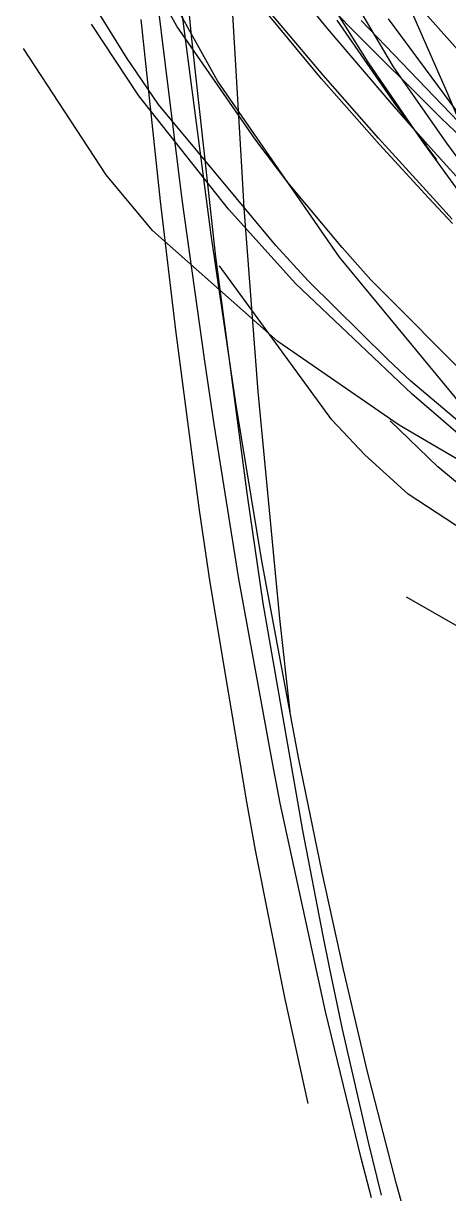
# Model space of a CAD drawing. Header units: metres. Extents: x -233 to 379, y -58 to 1087.
# Drawn here: x -181.9 to -159.6, y 62.8 to 124.1 of the extents above; entities that cross this region are included whole.
import ezdxf

# ---------------------------------------------------------------- set-up
doc = ezdxf.new("R2010")
doc.units = ezdxf.units.M

msp = doc.modelspace()

# ---------------------------------------------------------------- linework, layer by layer
for p, q in [((-173.058, 123.438, -1432.047), (-174.259, 136.283, -1432.706)), ((-173.829, 123.943, -1410.691), (-178.773, 132.887, -1413.952)), ((-162.483, 121.808, -1408.98), (-168.413, 131.828, -1415.203)), ((-163.815, 122.056, -1404.018), (-169.58, 131.236, -1406.766)), ((-165.935, 123.808, -1409.053), (-171.676, 130.911, -1412.043)), ((-171.701, 121.068, -1408.412), (-176.847, 130.396, -1411.072)), ((-159.637, 120.388, -1411.338), (-163.679, 129.586, -1413.327)), ((-176.464, 122.301, -1414.158), (-180.315, 128.57, -1415.847)), ((-170.414, 116.27, -1435.092), (-171.088, 127.977, -1436.365)), ((-166.261, 121.186, -1406.431), (-171.363, 127.365, -1408.903)), ((-173.544, 114.864, -1434.968), (-174.984, 126.387, -1435.958)), ((-166.163, 121.373, -1408.765), (-170.598, 126.615, -1410.83)), ((-158.559, 122.071, -1415.542), (-162.59, 126.601, -1417.546)), ((-164.848, 123.981, -1404.525), (-166.813, 126.07, -1405.234)), ((-172.034, 113.012, -1434.476), (-173.605, 125.008, -1435.595)), ((-175.815, 120.282, -1412.325), (-178.297, 124.035, -1413.535)), ((-174.681, 114.77, -1425.566), (-175.702, 124.281, -1426.47)), ((-169.697, 117.964, -1408.025), (-173.829, 123.943, -1410.691)), ((-162.445, 119.946, -1401.975), (-165.433, 124.257, -1404.331)), ((-159.971, 119.104, -1402.527), (-164.848, 123.981, -1404.525)), ((-157.44, 117.208, -1403.565), (-164.171, 124.24, -1407.808)), ((-156.721, 116.16, -1405.234), (-162.74, 124.317, -1410.651)), ((-171.783, 111.86, -1431.081), (-173.058, 123.438, -1432.047)), ((-162.565, 119.87, -1407.043), (-165.935, 123.808, -1409.053)), ((-177.522, 116.144, -1410.756), (-181.862, 122.763, -1414.439)), ((-174.78, 119.839, -1413.374), (-176.464, 122.301, -1414.158)), ((-160.978, 117.931, -1402.375), (-163.815, 122.056, -1404.018)), ((-163.261, 118.08, -1407.212), (-166.163, 121.373, -1408.765)), ((-159.695, 117.815, -1406.33), (-162.483, 121.808, -1408.98)), ((-165.303, 111.837, -1405.161), (-171.701, 121.068, -1408.412)), ((-163.221, 117.736, -1404.821), (-166.261, 121.186, -1406.431)), ((-171.128, 114.345, -1410.013), (-175.815, 120.282, -1412.325)), ((-156.455, 112.815, -1409.519), (-159.637, 120.388, -1411.338)), ((-168.647, 112.456, -1410.434), (-174.78, 119.839, -1413.374)), ((-160.677, 117.718, -1405.844), (-162.565, 119.87, -1407.043)), ((-160.205, 116.931, -1400.144), (-162.445, 119.946, -1401.975)), ((-153.279, 112.729, -1399.385), (-159.971, 119.104, -1402.527)), ((-168.016, 115.757, -1406.97), (-169.697, 117.964, -1408.025)), ((-160.231, 114.735, -1405.414), (-163.261, 118.08, -1407.212)), ((-160.654, 114.945, -1403.384), (-163.221, 117.736, -1404.821)), ((-158.661, 114.746, -1400.9), (-160.978, 117.931, -1402.375)), ((-155.094, 111.524, -1401.943), (-160.677, 117.718, -1405.844)), ((-158.664, 116.418, -1405.388), (-159.695, 117.815, -1406.33)), ((-175.101, 113.232, -1408.96), (-177.522, 116.144, -1410.756)), ((-170.297, 114.43, -1434.879), (-170.414, 116.27, -1435.092)), ((-165.172, 112.344, -1405.249), (-168.016, 115.757, -1406.97)), ((-173.881, 108.012, -1424.806), (-174.681, 114.77, -1425.566)), ((-172.362, 106.386, -1434.021), (-173.544, 114.864, -1434.968)), ((-159.394, 113.606, -1402.659), (-160.654, 114.945, -1403.384)), ((-159.405, 113.833, -1404.903), (-160.231, 114.735, -1405.414)), ((-167.613, 110.462, -1408.307), (-171.128, 114.345, -1410.013)), ((-169.57, 104.799, -1433.641), (-170.297, 114.43, -1434.879)), ((-168.542, 107.428, -1405.036), (-175.101, 113.232, -1408.96)), ((-170.716, 104.08, -1433.406), (-172.034, 113.012, -1434.476)), ((-166.955, 110.606, -1409.625), (-168.647, 112.456, -1410.434)), ((-163.675, 110.647, -1404.369), (-165.172, 112.344, -1405.249)), ((-170.133, 99.36, -1429.608), (-171.783, 111.86, -1431.081)), ((-158.926, 104.1, -1402.101), (-165.303, 111.837, -1405.161)), ((-165.718, 103.328, -1406.169), (-171.601, 111.391, -1411.23)), ((-161.508, 104.655, -1405.483), (-167.613, 110.462, -1408.307)), ((-162.802, 106.496, -1407.678), (-166.955, 110.606, -1409.625)), ((-156.921, 103.876, -1400.748), (-163.675, 110.647, -1404.369)), ((-172.978, 101.077, -1423.912), (-173.881, 108.012, -1424.806)), ((-162.181, 103.043, -1401.956), (-168.542, 107.428, -1405.036)), ((-171.878, 103.101, -1433.612), (-172.362, 106.386, -1434.021)), ((-161.575, 105.343, -1407.112), (-162.802, 106.496, -1407.678)), ((-154.839, 99.636, -1404.151), (-161.575, 105.343, -1407.112)), ((-168.429, 92.913, -1431.891), (-169.57, 104.799, -1433.641)), ((-157.579, 101.265, -1403.747), (-161.508, 104.655, -1405.483)), ((-169.38, 95.939, -1432.245), (-170.716, 104.08, -1433.406)), ((-170.573, 94.995, -1432.446), (-171.878, 103.101, -1433.612)), ((-163.981, 101.487, -1404.913), (-165.718, 103.328, -1406.169)), ((-160.163, 100.861, -1416.227), (-162.66, 103.262, -1417.922)), ((-156.377, 99.621, -1399.578), (-162.181, 103.043, -1401.956)), ((-161.713, 99.43, -1403.441), (-163.981, 101.487, -1404.913)), ((-172.636, 98.584, -1423.569), (-172.978, 101.077, -1423.912)), ((-157.954, 99.025, -1414.831), (-160.163, 100.861, -1416.227)), ((-169.302, 93.721, -1428.822), (-170.133, 99.36, -1429.608)), ((-154.437, 94.642, -1399.741), (-161.713, 99.43, -1403.441)), ((-172.089, 94.791, -1423.015), (-172.636, 98.584, -1423.569)), ((-167.458, 85.63, -1430.493), (-169.38, 95.939, -1432.245)), ((-170.151, 83.207, -1421.038), (-172.089, 94.791, -1423.015)), ((-168.819, 85.361, -1430.806), (-170.573, 94.995, -1432.446)), ((-155.408, 90.374, -1420.081), (-161.804, 94.024, -1425.031)), ((-167.234, 81.802, -1426.785), (-169.302, 93.721, -1428.822)), ((-167.893, 88.019, -1431.116), (-168.429, 92.913, -1431.891)), ((-168.411, 83.237, -1430.42), (-168.819, 85.361, -1430.806)), ((-166.225, 79.612, -1429.35), (-167.458, 85.63, -1430.493)), ((-169.715, 80.779, -1420.593), (-170.151, 83.207, -1421.038)), ((-166.045, 72.321, -1428.155), (-168.411, 83.237, -1430.42)), ((-166.164, 76.287, -1425.717), (-167.234, 81.802, -1426.785)), ((-168.178, 73.062, -1419.044), (-169.715, 80.779, -1420.593)), ((-165.107, 74.53, -1428.305), (-166.225, 79.612, -1429.35)), ((-165.815, 74.559, -1425.367), (-166.164, 76.287, -1425.717)), ((-165.148, 71.402, -1424.697), (-165.815, 74.559, -1425.367)), ((-163.859, 69.247, -1427.136), (-165.107, 74.53, -1428.305)), ((-166.958, 67.505, -1417.83), (-168.178, 73.062, -1419.044)), ((-164.152, 64.573, -1426.345), (-166.045, 72.321, -1428.155)), ((-163.79, 65.492, -1423.335), (-165.148, 71.402, -1424.697)), ((-162.334, 63.282, -1425.709), (-163.859, 69.247, -1427.136)), ((-163.115, 62.717, -1422.659), (-163.79, 65.492, -1423.335)), ((-163.64, 62.573, -1425.856), (-164.152, 64.573, -1426.345)), ((-159.756, 54.303, -1423.325), (-162.334, 63.282, -1425.709))]:
    msp.add_line(p, q)

doc.saveas('drawing.dxf')
